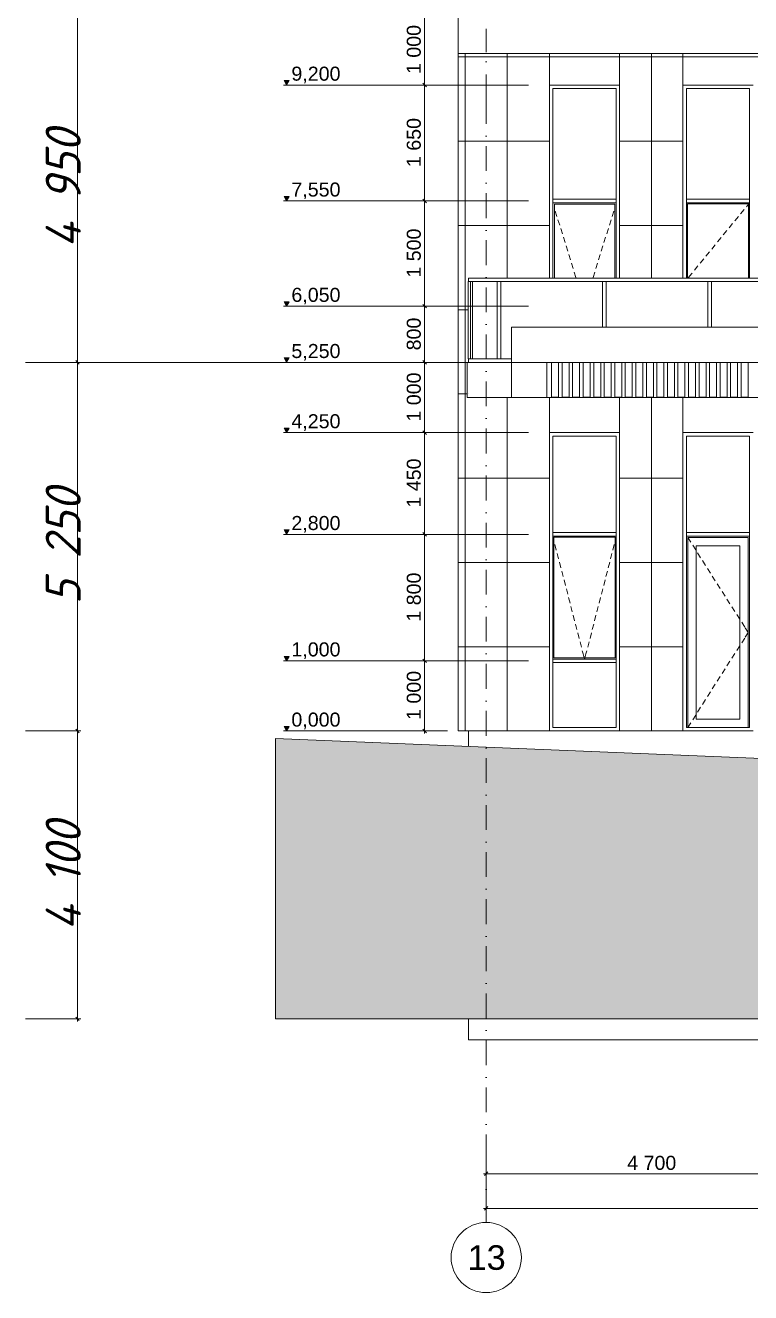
# Model space of a CAD drawing. Header units: millimetres. Extents: x 1499747 to 4230374, y -28481 to 441852.
# Drawn here: x 2604981 to 2615308, y -25783 to -7733 of the extents above; entities that cross this region are included whole.
import ezdxf
from ezdxf.xclip import XClip

# ---------------------------------------------------------------- set-up
doc = ezdxf.new("R2010")
doc.units = ezdxf.units.MM
doc.header["$MEASUREMENT"] = 0
doc.header["$XCLIPFRAME"] = 0
doc.linetypes.add('Штрихпунктирная', pattern=[670.277762, 352.777767, -176.388884, 0, -141.111112])
for name, color, linetype, lineweight in [('1 Фасад_42_Витраж где быссейн_Ном._пера__1_Ном._пера__7', 7, 'Continuous', 18), ('1 Фасад_42_Витражные окна_Ном._пера__1_Ном._пера__7', 7, 'Continuous', 18), ('1 Фасад_42_Витражные окна_Ном._пера__3_Ном._пера__30', 30, 'Continuous', 18), ('1 Фасад_42_Витражные окна_Ном._пера__92_Ном._пера__233', 233, 'Continuous', 18), ('1 Фасад_42_Выступы_Ном._пера__1_Ном._пера__7', 7, 'Continuous', 18), ('1 Фасад_42_Выступы_Ном._пера__62_Ном._пера__253', 252, 'Continuous', 18), ('1 Фасад_42_Карниз над входом_Ном._пера__1_Ном._пера__7', 7, 'Continuous', 18), ('1 Фасад_42_Конструктив - Колонны_Ном._пера__8_Ном._пера__12', 12, 'Continuous', 18), ('1 Фасад_42_Конструктив - Перекрытия_Ном._пера__89_Ном._пера__111', 111, 'Continuous', 18), ('1 Фасад_42_Местность - Рельеф_Ном._пера__21_Ном._пера__7', 7, 'Continuous', 18), ('1 Фасад_42_Местность - Рельеф_Ном._пера__7', 7, 'Continuous', 18), ('1 Фасад_42_Отделка керамика_Ном._пера__19_Ном._пера__255', 255, 'Continuous', 18), ('1 Фасад_42_Отделка керамика_Ном._пера__1_Ном._пера__7', 7, 'Continuous', 18), ('1 Фасад_42_Размер - ГКЛ перегородки_Ном._пера__5_Ном._пера__5', 5, 'Continuous', 18), ('1 Фасад_42_Размер - Общий_Ном._пера__1_Ном._пера__7', 7, 'Continuous', 18), ('1 Фасад_42_Сетка кладки_Ном._пера__5_Ном._пера__5', 5, 'Continuous', 18), ('1 Фасад_42_Элемент Модели - Оси_Ном._пера__2_Ном._пера__8', 8, 'Continuous', 18)]:
    doc.layers.add(name, color=color, linetype=linetype, lineweight=lineweight)
doc.layers.add('Чертеж и Рисунок', color=7, linetype='Continuous')
doc.styles.add('СГЕНЕРИР_СТИЛЬ_1', font='')
doc.styles.add('СГЕНЕРИР_СТИЛЬ_2', font='arial.ttf')
doc.styles.get('СГЕНЕРИР_СТИЛЬ_1').set_extended_font_data('GOST Common', italic=True)

# ---------------------------------------------------------------- blocks, each defined once
blk = doc.blocks.new('Чертеж_5_42', base_point=(1557140, 9891))
at = {"layer": '1 Фасад_42_Местность - Рельеф_Ном._пера__7', "linetype": 'Continuous', "true_color": 0x939598}
blk.add_hatch(color=252, dxfattribs=at).paths.add_polyline_path([(1502340, 9783), (1502340, 5791), (1562566, 5791), (1562566, 7297)])
at = {"layer": '1 Фасад_42_Размер - Общий_Ном._пера__1_Ном._пера__7', "linetype": 'Continuous', "true_color": 0x939598}
for points in [[(1502498, 19091), (1502535, 19154), (1502462, 19154)], [(1502498, 17441), (1502535, 17504), (1502462, 17504)], [(1502498, 15941), (1502535, 16004), (1502462, 16004)], [(1502498, 15141), (1502535, 15204), (1502462, 15204)], [(1502498, 14141), (1502535, 14204), (1502462, 14204)], [(1502498, 12691), (1502535, 12754), (1502462, 12754)], [(1502498, 10891), (1502535, 10954), (1502462, 10954)], [(1502498, 9891), (1502535, 9954), (1502462, 9954)]]:
    blk.add_hatch(color=252, dxfattribs=at).paths.add_polyline_path(points)
at = {"layer": '1 Фасад_42_Витраж где быссейн_Ном._пера__1_Ном._пера__7', "color": 252, "linetype": 'Continuous', "true_color": 0x939598}
for p, q in [((1505089, 16291), (1505082, 16291)), ((1505082, 15191), (1505082, 16291)), ((1505089, 16341), (1505089, 16291)), ((1505521, 16341), (1505089, 16341)), ((1505110, 16291), (1505089, 16291)), ((1505117, 16291), (1505110, 16291)), ((1505124, 16291), (1505117, 16291)), ((1505117, 15191), (1505117, 16291)), ((1505496, 16291), (1505124, 16291)), ((1505144, 16291), (1505144, 15191)), ((1505145, 15191), (1505145, 16291)), ((1505521, 16291), (1505496, 16291)), ((1505496, 15191), (1505496, 16291)), ((1507021, 16341), (1505521, 16341)), ((1505546, 16291), (1505521, 16291)), ((1506996, 16291), (1505546, 16291)), ((1505546, 15191), (1505546, 16291)), ((1507021, 16291), (1506996, 16291)), ((1506996, 15641), (1506996, 16291)), ((1508521, 16341), (1507021, 16341)), ((1507046, 16291), (1507021, 16291)), ((1508496, 16291), (1507046, 16291)), ((1507046, 15641), (1507046, 16291)), ((1508521, 16291), (1508496, 16291)), ((1508496, 15641), (1508496, 16291)), ((1510021, 16341), (1508521, 16341)), ((1508546, 16291), (1508521, 16291)), ((1509996, 16291), (1508546, 16291)), ((1508546, 15641), (1508546, 16291)), ((1505082, 15191), (1505089, 15191)), ((1505089, 15141), (1505089, 15191)), ((1505110, 15191), (1505089, 15191)), ((1505110, 15191), (1505117, 15191)), ((1505117, 15191), (1505124, 15191)), ((1505496, 15191), (1505124, 15191)), ((1505521, 15191), (1505496, 15191)), ((1505546, 15191), (1505521, 15191)), ((1505701, 15191), (1505546, 15191))]:
    blk.add_line(p, q, dxfattribs=at)
at = {"layer": '1 Фасад_42_Витражные окна_Ном._пера__1_Ном._пера__7', "color": 252, "linetype": 'Continuous', "true_color": 0x939598}
for p, q in [((1507190, 19041), (1506290, 19041)), ((1506290, 17466), (1506290, 19041)), ((1507190, 17466), (1507190, 19041)), ((1509090, 19041), (1508190, 19041)), ((1508190, 17466), (1508190, 19041)), ((1509090, 17441), (1509090, 19041)), ((1506290, 17441), (1506290, 17466)), ((1507190, 17466), (1506290, 17466)), ((1506290, 17416), (1506290, 17441)), ((1507190, 17416), (1506290, 17416)), ((1506290, 16341), (1506290, 17416)), ((1506310, 17396), (1506310, 16341)), ((1507170, 17396), (1506310, 17396)), ((1507170, 16341), (1507170, 17396)), ((1507190, 17441), (1507190, 17466)), ((1507190, 17416), (1507190, 17441)), ((1507190, 16341), (1507190, 17416)), ((1508190, 17441), (1508190, 17466)), ((1508190, 17466), (1509090, 17466)), ((1508190, 17416), (1508190, 17441)), ((1508190, 17416), (1509090, 17416)), ((1508190, 16341), (1508190, 17416)), ((1509075, 17401), (1508205, 17401)), ((1508205, 17401), (1508205, 16341)), ((1509075, 16341), (1509075, 17401)), ((1509090, 16341), (1509090, 17441)), ((1507190, 14091), (1506290, 14091)), ((1506290, 12716), (1506290, 14091)), ((1507190, 12716), (1507190, 14091)), ((1509090, 14091), (1508190, 14091)), ((1508190, 12716), (1508190, 14091)), ((1509090, 12716), (1509090, 14091)), ((1506290, 12691), (1506290, 12716)), ((1507190, 12716), (1506290, 12716)), ((1506290, 12666), (1506290, 12691)), ((1506290, 10916), (1506290, 12666)), ((1507190, 12666), (1506290, 12666)), ((1507175, 12651), (1506305, 12651)), ((1506305, 12651), (1506305, 10931)), ((1507175, 10931), (1507175, 12651)), ((1507190, 12691), (1507190, 12716)), ((1507190, 12666), (1507190, 12691)), ((1507190, 10916), (1507190, 12666)), ((1508190, 12691), (1508190, 12716)), ((1509090, 12716), (1508190, 12716)), ((1508190, 12666), (1508190, 12691)), ((1508190, 9941), (1508190, 12666)), ((1509090, 12666), (1508190, 12666)), ((1508210, 12646), (1509070, 12646)), ((1508210, 9941), (1508210, 12646)), ((1509070, 12646), (1509070, 9941)), ((1509090, 12691), (1509090, 12716)), ((1509090, 12666), (1509090, 12691)), ((1509090, 9941), (1509090, 12666)), ((1508950, 12526), (1508330, 12526)), ((1508330, 12526), (1508330, 10061)), ((1508950, 10061), (1508950, 12526)), ((1506290, 10891), (1506290, 10916)), ((1507190, 10916), (1506290, 10916)), ((1506290, 10866), (1506290, 10891)), ((1506290, 9941), (1506290, 10866)), ((1507190, 10866), (1506290, 10866)), ((1506305, 10931), (1507175, 10931)), ((1507190, 10891), (1507190, 10916)), ((1507190, 10866), (1507190, 10891)), ((1507190, 9941), (1507190, 10866)), ((1507190, 9941), (1506290, 9941)), ((1509090, 9941), (1508190, 9941)), ((1508330, 10061), (1508950, 10061)), ((1507240, 9891), (1506240, 9891)), ((1509140, 9891), (1508140, 9891))]:
    blk.add_line(p, q, dxfattribs=at)
at = {"layer": '1 Фасад_42_Витражные окна_Ном._пера__3_Ном._пера__30', "color": 252, "linetype": 'Continuous', "true_color": 0x939598}
for p, q in [((1508210, 12646), (1508253, 12579)), ((1508280, 12537), (1508323, 12469)), ((1508350, 12427), (1508393, 12359)), ((1508420, 12317), (1508463, 12250)), ((1508489, 12207), (1508532, 12140)), ((1508559, 12098), (1508602, 12030)), ((1508629, 11988), (1508672, 11921)), ((1508699, 11878), (1508742, 11811)), ((1508768, 11769), (1508811, 11701)), ((1508838, 11659), (1508881, 11591)), ((1508908, 11549), (1508950, 11482)), ((1508950, 11482), (1508951, 11482)), ((1508978, 11440), (1509021, 11372)), ((1508978, 11148), (1509021, 11215)), ((1509028, 11361), (1509070, 11294)), ((1509028, 11226), (1509070, 11294)), ((1508908, 11038), (1508950, 11105)), ((1508950, 11105), (1508951, 11106)), ((1508768, 10819), (1508811, 10886)), ((1508838, 10929), (1508881, 10996)), ((1508629, 10599), (1508672, 10667)), ((1508699, 10709), (1508742, 10777)), ((1508559, 10490), (1508602, 10557)), ((1508420, 10270), (1508463, 10338)), ((1508489, 10380), (1508532, 10448)), ((1508280, 10051), (1508323, 10118)), ((1508350, 10161), (1508393, 10228)), ((1508210, 9941), (1508253, 10009))]:
    blk.add_line(p, q, dxfattribs=at)
at = {"layer": '1 Фасад_42_Витражные окна_Ном._пера__92_Ном._пера__233', "color": 252, "linetype": 'Continuous', "true_color": 0x939598}
for p, q in [((1509075, 17397), (1509045, 17359)), ((1509090, 17415), (1509075, 17397)), ((1506324, 17297), (1506347, 17221)), ((1506362, 17173), (1506386, 17097)), ((1507118, 17173), (1507094, 17097)), ((1507156, 17297), (1507133, 17221)), ((1508931, 17220), (1508880, 17158)), ((1509013, 17321), (1508962, 17259)), ((1506401, 17049), (1506425, 16973)), ((1507079, 17049), (1507055, 16973)), ((1508766, 17018), (1508716, 16956)), ((1508849, 17119), (1508798, 17057)), ((1506440, 16925), (1506464, 16848)), ((1506478, 16801), (1506502, 16724)), ((1507002, 16801), (1506978, 16724)), ((1507040, 16925), (1507017, 16848)), ((1508602, 16817), (1508551, 16755)), ((1508684, 16918), (1508634, 16856)), ((1506517, 16677), (1506541, 16600)), ((1506963, 16677), (1506939, 16600)), ((1508438, 16616), (1508387, 16554)), ((1508520, 16716), (1508469, 16654)), ((1506556, 16552), (1506580, 16476)), ((1506594, 16428), (1506618, 16352)), ((1506886, 16428), (1506862, 16352)), ((1506924, 16552), (1506900, 16476)), ((1508355, 16515), (1508305, 16453)), ((1508236, 16368), (1508214, 16341)), ((1508273, 16414), (1508236, 16368)), ((1506290, 12652), (1506305, 12594)), ((1507190, 12652), (1507175, 12594)), ((1506318, 12545), (1506338, 12468)), ((1507163, 12545), (1507143, 12468)), ((1506351, 12420), (1506371, 12342)), ((1506383, 12294), (1506403, 12216)), ((1507098, 12294), (1507078, 12216)), ((1507130, 12420), (1507110, 12342)), ((1506416, 12168), (1506436, 12090)), ((1507065, 12168), (1507045, 12090)), ((1506448, 12042), (1506468, 11965)), ((1506481, 11916), (1506501, 11839)), ((1507000, 11916), (1506980, 11839)), ((1507033, 12042), (1507013, 11965)), ((1506513, 11790), (1506533, 11713)), ((1506968, 11790), (1506948, 11713)), ((1506546, 11664), (1506566, 11587)), ((1506935, 11664), (1506915, 11587)), ((1506578, 11539), (1506598, 11461)), ((1506611, 11413), (1506631, 11335)), ((1506870, 11413), (1506850, 11335)), ((1506903, 11539), (1506883, 11461)), ((1506643, 11287), (1506663, 11209)), ((1506838, 11287), (1506818, 11209)), ((1506676, 11161), (1506696, 11083)), ((1506708, 11035), (1506720, 10989)), ((1506772, 11035), (1506760, 10989)), ((1506805, 11161), (1506785, 11083)), ((1506720, 10989), (1506735, 10931)), ((1506735, 10931), (1506739, 10916)), ((1506746, 10931), (1506742, 10916)), ((1506760, 10989), (1506746, 10931))]:
    blk.add_line(p, q, dxfattribs=at)
at = {"layer": '1 Фасад_42_Выступы_Ном._пера__1_Ном._пера__7', "color": 252, "linetype": 'Continuous', "true_color": 0x939598}
for p, q in [((1504940, 19541), (1504940, 46491)), ((1504940, 19541), (1505490, 19541)), ((1505490, 19541), (1528640, 19541))]:
    blk.add_line(p, q, dxfattribs=at)
at = {"layer": '1 Фасад_42_Выступы_Ном._пера__62_Ном._пера__253', "color": 252, "linetype": 'Continuous', "true_color": 0x939598, "flags": 128}
for points in [[(1505040, 19541), (1505040, 16341)], [(1505640, 19541), (1505640, 16341)], [(1506241, 19541), (1506241, 16341)], [(1507240, 19541), (1507240, 16341)], [(1507691, 19541), (1507691, 16341)], [(1508141, 19541), (1508141, 16341)], [(1529190, 19491), (1504940, 19491)], [(1506241, 18291), (1504940, 18291)], [(1508141, 18291), (1507240, 18291)], [(1506241, 17091), (1504940, 17091)], [(1508141, 17091), (1507240, 17091)], [(1505040, 16341), (1505040, 9891)], [(1505082, 15891), (1504940, 15891)], [(1505072, 14691), (1504940, 14691)], [(1505090, 14691), (1505088, 14691)], [(1505640, 14641), (1505640, 9891)], [(1506241, 14641), (1506241, 9891)], [(1507240, 14641), (1507240, 9891)], [(1507691, 14641), (1507691, 9891)], [(1508141, 14641), (1508141, 9891)], [(1506241, 13491), (1504940, 13491)], [(1508141, 13491), (1507240, 13491)], [(1506241, 12291), (1504940, 12291)], [(1508141, 12291), (1507240, 12291)], [(1506241, 11091), (1504940, 11091)], [(1508141, 11091), (1507240, 11091)]]:
    blk.add_lwpolyline(points, dxfattribs=at)
at = {"layer": '1 Фасад_42_Карниз над входом_Ном._пера__1_Ном._пера__7', "color": 252, "linetype": 'Continuous', "true_color": 0x939598}
for p, q in [((1505701, 15641), (1505701, 15141)), ((1505701, 15641), (1506201, 15641)), ((1506201, 15641), (1519190, 15641)), ((1505701, 15141), (1505701, 14641)), ((1505701, 15141), (1506201, 15141)), ((1506201, 15141), (1506201, 14641)), ((1506201, 15141), (1519190, 15141)), ((1506270, 14647), (1506270, 15141)), ((1506370, 14647), (1506370, 15141)), ((1506420, 14647), (1506420, 15141)), ((1506520, 14647), (1506520, 15141)), ((1506570, 14647), (1506570, 15141)), ((1506670, 14647), (1506670, 15141)), ((1506720, 14647), (1506720, 15141)), ((1506820, 14647), (1506820, 15141)), ((1506870, 14647), (1506870, 15141)), ((1506970, 14647), (1506970, 15141)), ((1507020, 14647), (1507020, 15141)), ((1507120, 14647), (1507120, 15141)), ((1507170, 14647), (1507170, 15141)), ((1507270, 14647), (1507270, 15141)), ((1507320, 14647), (1507320, 15141)), ((1507420, 14647), (1507420, 15141)), ((1507470, 14647), (1507470, 15141)), ((1507570, 14647), (1507570, 15141)), ((1507620, 14647), (1507620, 15141)), ((1507720, 14647), (1507720, 15141)), ((1507770, 14647), (1507770, 15141)), ((1507870, 14647), (1507870, 15141)), ((1507920, 14647), (1507920, 15141)), ((1508020, 14647), (1508020, 15141)), ((1508070, 14647), (1508070, 15141)), ((1508170, 14647), (1508170, 15141)), ((1508220, 14647), (1508220, 15141)), ((1508320, 14647), (1508320, 15141)), ((1508370, 14647), (1508370, 15141)), ((1508470, 14647), (1508470, 15141)), ((1508520, 14647), (1508520, 15141)), ((1508620, 14647), (1508620, 15141)), ((1508670, 14647), (1508670, 15141)), ((1508770, 14647), (1508770, 15141)), ((1508820, 14647), (1508820, 15141)), ((1508920, 14647), (1508920, 15141)), ((1508970, 14647), (1508970, 15141)), ((1509070, 14647), (1509070, 15141)), ((1505701, 14641), (1506201, 14641)), ((1506270, 14647), (1506370, 14647)), ((1506420, 14647), (1506520, 14647)), ((1506570, 14647), (1506670, 14647)), ((1506720, 14647), (1506820, 14647)), ((1506870, 14647), (1506970, 14647)), ((1507020, 14647), (1507120, 14647)), ((1507170, 14647), (1507270, 14647)), ((1507320, 14647), (1507420, 14647)), ((1507470, 14647), (1507570, 14647)), ((1507620, 14647), (1507720, 14647)), ((1507770, 14647), (1507870, 14647)), ((1507920, 14647), (1508020, 14647)), ((1508070, 14647), (1508170, 14647)), ((1508220, 14647), (1508320, 14647)), ((1508370, 14647), (1508470, 14647)), ((1508520, 14647), (1508620, 14647)), ((1508670, 14647), (1508770, 14647)), ((1508820, 14647), (1508920, 14647)), ((1508970, 14647), (1509070, 14647))]:
    blk.add_line(p, q, dxfattribs=at)
at = {"layer": '1 Фасад_42_Конструктив - Колонны_Ном._пера__8_Ном._пера__12', "color": 252, "linetype": 'Continuous', "true_color": 0x939598}
blk.add_line((1505090, 9669), (1505090, 9891), dxfattribs=at)
at = {"layer": '1 Фасад_42_Конструктив - Перекрытия_Ном._пера__89_Ном._пера__111', "linetype": 'Continuous'}
for q in [(1505090, 5791), (1523990, 5491)]:
    blk.add_line((1505090, 5491), q, dxfattribs=at)
at = {"layer": '1 Фасад_42_Местность - Рельеф_Ном._пера__21_Ном._пера__7', "color": 252, "linetype": 'Continuous', "true_color": 0x939598}
for p, q in [((1502340, 9783), (1562566, 7297)), ((1502340, 9783), (1502340, 5791)), ((1562566, 5791), (1502340, 5791))]:
    blk.add_line(p, q, dxfattribs=at)
at = {"layer": '1 Фасад_42_Отделка керамика_Ном._пера__19_Ном._пера__255', "color": 252, "linetype": 'Continuous', "true_color": 0x939598}
for p, q in [((1505070, 15141), (1505070, 14641)), ((1505701, 15141), (1505070, 15141)), ((1505070, 15141), (1505070, 14641)), ((1505070, 14641), (1505701, 14641)), ((1506201, 14641), (1519190, 14641))]:
    blk.add_line(p, q, dxfattribs=at)
at = {"layer": '1 Фасад_42_Отделка керамика_Ном._пера__1_Ном._пера__7', "color": 252, "linetype": 'Continuous', "true_color": 0x939598}
for p, q in [((1504940, 19541), (1504940, 9891)), ((1506240, 16341), (1506240, 19091)), ((1506240, 19091), (1507240, 19091)), ((1507240, 19091), (1507240, 16341)), ((1508140, 19091), (1509140, 19091)), ((1508140, 16341), (1508140, 19091)), ((1506240, 9891), (1506240, 14141)), ((1506240, 14141), (1507240, 14141)), ((1507240, 14141), (1507240, 9891)), ((1508140, 9891), (1508140, 14141)), ((1508140, 14141), (1509140, 14141)), ((1504940, 9891), (1506240, 9891)), ((1507240, 9891), (1508140, 9891))]:
    blk.add_line(p, q, dxfattribs=at)
at = {"layer": '1 Фасад_42_Размер - ГКЛ перегородки_Ном._пера__5_Ном._пера__5', "color": 252, "linetype": 'Continuous', "true_color": 0x939598}
for p, q in [((1499521, 15141), (1499521, 20091)), ((1499496, 15166), (1499546, 15116)), ((1499496, 15166), (1499546, 15116)), ((1499568, 15141), (1498778, 15141)), ((1499568, 15141), (1498778, 15141)), ((1499521, 9891), (1499521, 15141)), ((1499568, 9891), (1498778, 9891)), ((1499568, 9891), (1498778, 9891)), ((1499496, 9916), (1499546, 9866)), ((1499496, 9916), (1499546, 9866)), ((1499521, 5791), (1499521, 9891)), ((1499568, 5791), (1498778, 5791)), ((1499496, 5816), (1499546, 5766)), ((1499521, 5754), (1499521, 5791))]:
    blk.add_line(p, q, dxfattribs=at)
at = {"layer": '1 Фасад_42_Размер - Общий_Ном._пера__1_Ном._пера__7', "color": 252, "linetype": 'Continuous', "true_color": 0x939598}
for p, q in [((1504463, 19091), (1504463, 20091)), ((1502498, 19091), (1502462, 19154)), ((1502462, 19154), (1502535, 19154)), ((1502535, 19154), (1502498, 19091)), ((1502498, 19091), (1502452, 19091)), ((1502498, 19091), (1505940, 19091)), ((1505940, 19091), (1504416, 19091)), ((1505940, 19091), (1504416, 19091)), ((1504438, 19116), (1504488, 19066)), ((1504438, 19116), (1504488, 19066)), ((1504463, 17441), (1504463, 19091)), ((1504463, 17441), (1504463, 19091)), ((1502498, 17441), (1502452, 17441)), ((1502498, 17441), (1502462, 17504)), ((1502462, 17504), (1502535, 17504)), ((1502535, 17504), (1502498, 17441)), ((1502498, 17441), (1505940, 17441)), ((1505940, 17441), (1504416, 17441)), ((1504438, 17466), (1504488, 17416)), ((1504438, 17466), (1504488, 17416)), ((1504463, 15941), (1504463, 17441)), ((1502498, 15941), (1502452, 15941)), ((1502498, 15941), (1502462, 16004)), ((1502462, 16004), (1502535, 16004)), ((1502535, 16004), (1502498, 15941)), ((1502498, 15941), (1505940, 15941)), ((1505940, 15941), (1504416, 15941)), ((1505940, 15941), (1504416, 15941)), ((1504438, 15966), (1504488, 15916)), ((1504438, 15966), (1504488, 15916)), ((1504463, 15141), (1504463, 15941)), ((1502498, 15141), (1502462, 15204)), ((1502462, 15204), (1502535, 15204)), ((1502535, 15204), (1502498, 15141)), ((1504438, 15166), (1504488, 15116)), ((1504438, 15166), (1504488, 15116)), ((1502498, 15141), (1502452, 15141)), ((1502498, 15141), (1504790, 15141)), ((1504790, 15141), (1504416, 15141)), ((1504790, 15141), (1504416, 15141)), ((1504463, 14141), (1504463, 15141)), ((1502498, 14141), (1502452, 14141)), ((1502498, 14141), (1502462, 14204)), ((1502462, 14204), (1502535, 14204)), ((1502535, 14204), (1502498, 14141)), ((1502498, 14141), (1505940, 14141)), ((1505940, 14141), (1504416, 14141)), ((1505940, 14141), (1504416, 14141)), ((1504438, 14166), (1504488, 14116)), ((1504438, 14166), (1504488, 14116)), ((1504463, 12691), (1504463, 14141)), ((1504463, 12691), (1504463, 14141)), ((1502498, 12691), (1502452, 12691)), ((1502498, 12691), (1502462, 12754)), ((1502462, 12754), (1502535, 12754)), ((1502535, 12754), (1502498, 12691)), ((1502498, 12691), (1505940, 12691)), ((1505940, 12691), (1504416, 12691)), ((1504438, 12716), (1504488, 12666)), ((1504438, 12716), (1504488, 12666)), ((1504463, 10891), (1504463, 12691)), ((1504463, 10891), (1504463, 12691)), ((1502498, 10891), (1502452, 10891)), ((1502498, 10891), (1502462, 10954)), ((1502462, 10954), (1502535, 10954)), ((1502535, 10954), (1502498, 10891)), ((1502498, 10891), (1505940, 10891)), ((1505940, 10891), (1504416, 10891)), ((1504438, 10916), (1504488, 10866)), ((1504438, 10916), (1504488, 10866)), ((1504463, 9891), (1504463, 10891)), ((1502498, 9891), (1502462, 9954)), ((1502462, 9954), (1502535, 9954)), ((1502535, 9954), (1502498, 9891)), ((1502498, 9891), (1502452, 9891)), ((1502498, 9891), (1504790, 9891)), ((1504790, 9891), (1504416, 9891)), ((1504438, 9916), (1504488, 9866)), ((1504463, 9854), (1504463, 9891)), ((1505365, 3610), (1505315, 3560)), ((1505340, 3191), (1505340, 3632)), ((1505303, 3585), (1505340, 3585)), ((1505340, 3585), (1510040, 3585)), ((1505303, 3092), (1505340, 3092)), ((1505365, 3117), (1505315, 3067)), ((1505340, 3045), (1505340, 3139)), ((1505340, 3092), (1557140, 3092))]:
    blk.add_line(p, q, dxfattribs=at)
at = {"layer": '1 Фасад_42_Сетка кладки_Ном._пера__5_Ном._пера__5', "color": 252, "linetype": 'Continuous', "true_color": 0x939598}
blk.add_line((1529845, 15141), (1498778, 15141), dxfattribs=at)
at = {"layer": '1 Фасад_42_Элемент Модели - Оси_Ном._пера__2_Ном._пера__8', "linetype": 'Штрихпунктирная'}
for p, q in [((1505340, 18891), (1505340, 19891)), ((1505340, 18891), (1505340, 3891)), ((1505340, 3891), (1505340, 2891))]:
    blk.add_line(p, q, dxfattribs=at)
at = {"layer": '1 Фасад_42_Элемент Модели - Оси_Ном._пера__2_Ном._пера__8', "linetype": 'Continuous'}
blk.add_line((1505340, 3891), (1505341, 3891), dxfattribs=at)
blk.add_line((1505340, 3891), (1505341, 3891), dxfattribs=at)
blk.add_circle((1505340, 2391), 500, dxfattribs=at)
at = {"layer": '1 Фасад_42_Размер - ГКЛ перегородки_Ном._пера__5_Ном._пера__5', "color": 252, "linetype": 'Continuous', "true_color": 0x939598, "char_height": 500, "attachment_point": 7, "rotation": 90, "style": 'СГЕНЕРИР_СТИЛЬ_1'}
for s, insert in [('\\A1;{\\pql;\\fGOST Common|b0|i1|c204|p0;\\W1.000000;4\xa0950}', (1499567, 16771)), ('\\A1;{\\pql;\\fGOST Common|b0|i1|c204|p0;\\W1.000000;5\xa0250}', (1499567, 11697)), ('\\A1;{\\pql;\\fGOST Common|b0|i1|c204|p0;\\W1.000000;4\xa0100}', (1499567, 7049))]:
    blk.add_mtext(s, dxfattribs=dict(at, insert=insert))
at = {"layer": '1 Фасад_42_Размер - Общий_Ном._пера__1_Ном._пера__7', "color": 252, "linetype": 'Continuous', "true_color": 0x939598, "char_height": 200, "attachment_point": 7, "rotation": 90, "style": 'СГЕНЕРИР_СТИЛЬ_2'}
for s, insert in [('\\A1;{\\pql;\\fArial|b0|i0|c204|p0;\\W1.000000;1\xa0000}', (1504411, 19248)), ('\\A1;{\\pql;\\fArial|b0|i0|c204|p0;\\W1.000000;1\xa0650}', (1504411, 17923)), ('\\A1;{\\pql;\\fArial|b0|i0|c204|p0;\\W1.000000;1\xa0500}', (1504411, 16348)), ('\\A1;{\\pql;\\fArial|b0|i0|c204|p0;\\W1.000000;800}', (1504411, 15312)), ('\\A1;{\\pql;\\fArial|b0|i0|c204|p0;\\W1.000000;1\xa0000}', (1504411, 14298)), ('\\A1;{\\pql;\\fArial|b0|i0|c204|p0;\\W1.000000;1\xa0450}', (1504411, 13073)), ('\\A1;{\\pql;\\fArial|b0|i0|c204|p0;\\W1.000000;1\xa0800}', (1504411, 11448)), ('\\A1;{\\pql;\\fArial|b0|i0|c204|p0;\\W1.000000;1\xa0000}', (1504411, 10048))]:
    blk.add_mtext(s, dxfattribs=dict(at, insert=insert))
at = {"layer": '1 Фасад_42_Размер - Общий_Ном._пера__1_Ном._пера__7', "color": 252, "linetype": 'Continuous', "true_color": 0x939598, "char_height": 200, "attachment_point": 7, "style": 'СГЕНЕРИР_СТИЛЬ_2'}
for s, insert in [('\\A1;{\\pql;\\fArial|b0|i0|c204|p0;\\W1.000000;9,200}', (1502566, 19116)), ('\\A1;{\\pql;\\fArial|b0|i0|c204|p0;\\W1.000000;7,550}', (1502566, 17466)), ('\\A1;{\\pql;\\fArial|b0|i0|c204|p0;\\W1.000000;6,050}', (1502566, 15966)), ('\\A1;{\\pql;\\fArial|b0|i0|c204|p0;\\W1.000000;5,250}', (1502566, 15166)), ('\\A1;{\\pql;\\fArial|b0|i0|c204|p0;\\W1.000000;4,250}', (1502566, 14166)), ('\\A1;{\\pql;\\fArial|b0|i0|c204|p0;\\W1.000000;2,800}', (1502566, 12716)), ('\\A1;{\\pql;\\fArial|b0|i0|c204|p0;\\W1.000000;1,000}', (1502566, 10916)), ('\\A1;{\\pql;\\fArial|b0|i0|c204|p0;\\W1.000000;0,000}', (1502566, 9916)), ('\\A1;{\\pql;\\fArial|b0|i0|c204|p0;\\W1.000000;4\xa0700}', (1507347, 3637))]:
    blk.add_mtext(s, dxfattribs=dict(at, insert=insert))
at = {"layer": '1 Фасад_42_Элемент Модели - Оси_Ном._пера__2_Ном._пера__8', "linetype": 'Continuous', "insert": (1505074, 2566), "char_height": 350, "attachment_point": 1, "style": 'СГЕНЕРИР_СТИЛЬ_2'}
blk.add_mtext('\\A1;{\\pql;\\fArial|b0|i0|c204|p0;\\W1.000000;13}', dxfattribs=at)

msp = doc.modelspace()

# ---------------------------------------------------------------- block references
at = {"layer": 'Чертеж и Рисунок', "linetype": 'Continuous'}
ref = msp.add_blockref('Чертеж_5_42', (2663343.31682, -17783.33843), dxfattribs=at)
XClip(ref).set_block_clipping_path([(1496000, -1299.0576434789), (1580000, 60181.6414690267)])

doc.saveas('drawing.dxf')
